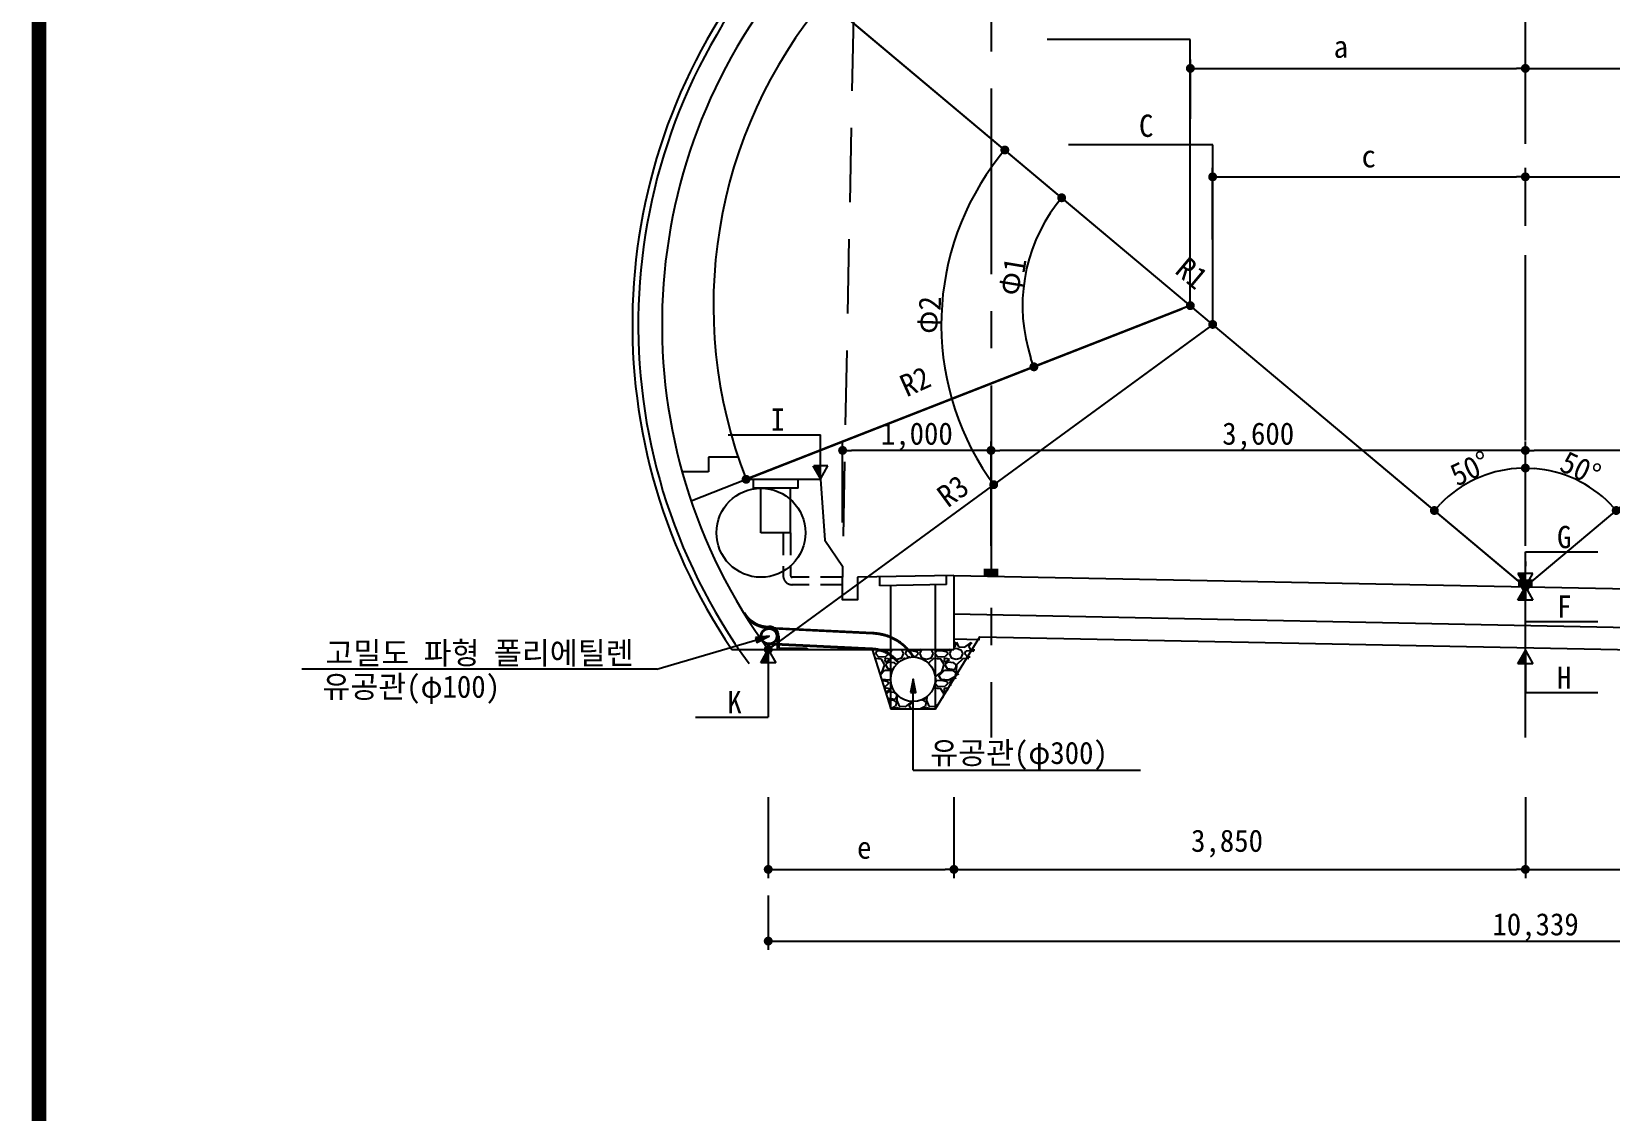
# Model space of a CAD drawing. Header units: millimetres. Extents: x -69382 to 174843, y -46375 to 101648.
# Drawn here: x 40593 to 51230, y -8681 to -1405 of the extents above; entities that cross this region are included whole.
import ezdxf
from ezdxf.enums import TextEntityAlignment as Align

# ---------------------------------------------------------------- set-up
doc = ezdxf.new("R2010")
doc.units = ezdxf.units.MM
doc.header["$LTSCALE"] = 1000
doc.linetypes.add('A-CENTR01', pattern=[2, 1.25, -0.25, 0.25, -0.25])
doc.linetypes.add('A-DASHD01', pattern=[0.75, 0.5, -0.25])
for name, color, linetype in [('-길작업', 255, 'Continuous'), ('CS-CNTL', 1, 'A-CENTR01'), ('CS-CONC-MAJR', 4, 'Continuous'), ('CS-DIML', 1, 'Continuous'), ('CS-EXCV', 3, 'A-DIGLN01'), ('CS-HIDL', 2, 'A-DASHD01'), ('CS-LEAL', 1, 'Continuous'), ('CS-LEAT', 3, 'Continuous'), ('CS-PATT', 1, 'Continuous'), ('CS-SYMB', 3, 'Continuous'), ('CST-01-02-02-G05-CS-CONC', 4, 'Continuous'), ('CX-BORD', 3, 'Continuous'), ('CX-BORD-LIN1', 4, 'Continuous'), ('CX-BORD-LIN2', 3, 'Continuous'), ('CX-BORD-TEX2', 7, 'Continuous'), ('CX-BORD-TEX3', 6, 'Continuous'), ('CZ-HIDL', 2, 'A-DASHD01'), ('DIM1', 1, 'Continuous')]:
    doc.layers.add(name, color=color, linetype=linetype)
doc.styles.get("Standard").update_dxf_attribs({"font": 'txt.shx', "bigfont": 'whgtxt.shx'})
doc.styles.add('TB_TEXT', font='Dotum.ttf')
doc.styles.add('TB_WBTXT', font='Dotum.ttf')
doc.styles.add('TB_WMTXT', font='Dotum.ttf')
doc.styles.add('WGTXT', font='DotumChe.ttf')
doc.linetypes.add('A-DIGLN01', pattern='A,0.9,-0.2,[19,kscals.shx,S=0.1,R=180,X=0,Y=0],0.9', length=2)
doc.dimstyles.new('DIM-01', dxfattribs={"dimscale": 100, "dimtxt": 3, "dimasz": 0.6, "dimexe": 0, "dimexo": 0, "dimgap": 1, "dimtad": 1, "dimdec": 0, "dimrnd": 0.001, "dimzin": 1, "dimdsep": 46, "dimlunit": 6, "dimtxsty": 'WGTXT', "dimblk": 'DOT', "dimcen": 0, "dimclrd": 1, "dimclre": 1, "dimclrt": 3, "dimadec": 4, "dimazin": 0, "dimtfac": 1, "dimtdec": 0, "dimtix": 1, "dimtmove": 2, "dimatfit": 3, "dimldrblk": 'DOT', "dimfxl": 1.5, "dimlwd": -1, "dimarcsym": 0})
doc.dimstyles.get("Standard").update_dxf_attribs({"dimtxt": 0.18, "dimasz": 0.18, "dimexe": 0.18, "dimexo": 0.0625, "dimgap": 0.09, "dimtad": 0, "dimtih": 1, "dimtoh": 1, "dimdec": 4, "dimzin": 0, "dimdsep": 46, "dimtxsty": 'Standard', "dimcen": 0.09, "dimadec": 0, "dimazin": 0, "dimtfac": 1, "dimtdec": 4, "dimtofl": 0, "dimtmove": 0, "dimatfit": 3, "dimfxl": 1, "dimtolj": 1, "dimtzin": 0, "dimarcsym": 0})

# ---------------------------------------------------------------- blocks, each defined once
blk = doc.blocks.new('CXBLKA1-KECH-한국도로공사')
at = {"layer": 'CX-BORD-LIN1', "const_width": 2}
blk.add_lwpolyline([(821, 20), (25, 20), (25, 574), (821, 574)], close=True, dxfattribs=at)
at = {"layer": 'CX-BORD-LIN1', "style": 'TB_TEXT'}
for tag, height, p in [('TR_RNUM5', 3, (310.11, 52.64)), ('TR_RDAT5', 3.5, (342.5, 53)), ('TR_DGN5', 3.5, (476.12, 53)), ('TR_CHK5', 3.5, (516.12, 53)), ('TR_APP5', 3.5, (556.12, 53)), ('TR_RNUM4', 3, (310.11, 46.64)), ('TR_RDAT4', 3.5, (342.5, 47)), ('TR_DGN4', 3.5, (476.12, 47)), ('TR_CHK4', 3.5, (516.12, 47)), ('TR_APP4', 3.5, (556.12, 47)), ('TR_RDAT3', 3.5, (342.5, 41)), ('TR_DGN3', 3.5, (476.12, 41)), ('TR_CHK3', 3.5, (516.12, 41)), ('TR_APP3', 3.5, (556.12, 41)), ('TR_RNUM3', 3, (310.11, 40.64)), ('TR_RNUM2', 3, (310.11, 34.64)), ('TR_RDAT2', 3.5, (342.5, 35)), ('TR_DGN2', 3.5, (476.12, 35)), ('TR_CHK2', 3.5, (516.12, 35)), ('TR_APP2', 3.5, (556.12, 35)), ('TR_RNUM1', 3, (310.11, 28.64)), ('TR_RDAT1', 3.5, (342.5, 29)), ('TR_DGN1', 3.5, (476.12, 29)), ('TR_CHK1', 3.5, (516.12, 29)), ('TR_APP1', 3.5, (556.12, 29))]:
    blk.add_attdef(tag, text='', height=height, dxfattribs=at).set_placement(p, align=Align.MIDDLE_CENTER)
for tag, p in [('TR_RCON5', (367.3, 53)), ('TR_RCON4', (367.3, 47)), ('TR_RCON3', (367.3, 41)), ('TR_RCON2', (367.3, 35)), ('TR_RCON1', (367.3, 29))]:
    blk.add_attdef(tag, text='', height=3.5, dxfattribs=at).set_placement(p, align=Align.MIDDLE_LEFT)
at = {"layer": 'CX-BORD-LIN2', "style": 'TB_TEXT'}
blk.add_attdef('TD_VERSION', text='', height=3, rotation=90, dxfattribs=at).set_placement((825.5, 68.01), align=Align.MIDDLE_CENTER)
at = {"layer": 'CX-BORD-TEX2', "style": 'TB_WMTXT'}
for tag, height, p in [('TB_CNAME', 5, (40.34, 551.83)), ('TB_CSCOP', 4, (41.63, 543.83))]:
    blk.add_attdef(tag, text='', height=height, dxfattribs=at).set_placement(p, align=Align.BOTTOM_LEFT)
at = {"layer": 'CX-BORD-TEX2', "style": 'TB_WBTXT'}
for tag, height, p in [('TB_MTITIL', 10, (423, 553.33)), ('TB_STITL', 7, (423, 538.33))]:
    blk.add_attdef(tag, text='', height=height, dxfattribs=at).set_placement(p, align=Align.MIDDLE_CENTER)
at = {"layer": 'CX-BORD-TEX3', "style": 'TB_TEXT'}
for tag, height, p in [('TD_LNDST', 4.5, (240, 51.5)), ('TD_DSECT', 4.5, (630.5, 51.5)), ('TD_DDIST', 4.5, (679.5, 51.5)), ('TD_DNAME_TOP', 4.5, (780, 47.96)), ('TD_DCOMP', 4.5, (240, 42.59)), ('TD_CSECT', 4.5, (630.5, 42.5)), ('TD_CDIST', 4.5, (679.5, 42.5)), ('TD_DNAME_MAIN', 4.5, (780, 41.47)), ('TD_CCOMP', 4.5, (240, 33.59)), ('TD_HSCAL', 4.5, (637.5, 33.5)), ('TD_VSCAL', 4.5, (686.5, 33.5)), ('TD_CNAME', 5, (90, 27.6)), ('TD_FIELD', 4.5, (205, 25.13)), ('TD_CSTEP', 4.5, (275.74, 25.13)), ('TD_DWGCODE', 4.5, (662, 24.79)), ('TD_DWGNO', 4.5, (780, 25))]:
    blk.add_attdef(tag, text='', height=height, dxfattribs=at).set_placement(p, align=Align.MIDDLE_CENTER)
at = {"layer": 'CX-BORD-TEX3', "style": 'TB_TEXT', "width": 0.9}
blk.add_attdef('TD_DNAME_BOT', text='', height=3, dxfattribs=at).set_placement((780, 35.25), align=Align.MIDDLE_CENTER)
blk = doc.blocks.new('_Dot')
at = {"layer": 'DIM1'}
blk.add_line((0, 0), (-1, 0), dxfattribs=at)
at = {"layer": 'DIM1', "const_width": 0.5}
blk.add_lwpolyline([(-0.25, 0, 1), (0.25, 0, 1)], format="xyb", close=True, dxfattribs=at)
blk = doc.blocks.new('*D8')
at = {"layer": 'CS-DIML', "color": 1, "transparency": 16777216}
for p, q in [((46057, -4713), (46057, -4167)), ((46997, -4227), (46117, -4227)), ((47057, -4713), (47057, -4167))]:
    blk.add_line(p, q, dxfattribs=at)
at = {"layer": 'Defpoints', "color": 0, "transparency": 16777216}
for p in [(46057, -4227), (46057, -4888), (47057, -4888)]:
    blk.add_point(p, dxfattribs=at)
at = {"layer": 'CS-DIML', "color": 1, "transparency": 16777216, "xscale": 60, "yscale": 60, "zscale": 60, "rotation": 180}
blk.add_blockref('_Dot', (46057, -4227), dxfattribs=at)
at = {"layer": 'CS-DIML', "color": 1, "transparency": 16777216, "xscale": 60, "yscale": 60, "zscale": 60}
blk.add_blockref('_Dot', (47057, -4227), dxfattribs=at)
at = {"layer": 'CS-DIML', "color": 3, "transparency": 16777216, "insert": (46557, -4133), "char_height": 150, "attachment_point": 5, "style": 'WGTXT'}
blk.add_mtext('\\A1;1,000', dxfattribs=at)
blk = doc.blocks.new('*D9')
at = {"layer": 'CS-DIML', "color": 1, "transparency": 16777216}
for p, q in [((50657, -4871), (50657, -4167)), ((54197, -4227), (50717, -4227)), ((54257, -4871), (54257, -4167))]:
    blk.add_line(p, q, dxfattribs=at)
at = {"layer": 'Defpoints', "color": 0, "transparency": 16777216}
for p in [(50657, -4227), (50657, -5046), (54257, -5046)]:
    blk.add_point(p, dxfattribs=at)
at = {"layer": 'CS-DIML', "color": 1, "transparency": 16777216, "xscale": 60, "yscale": 60, "zscale": 60, "rotation": 180}
blk.add_blockref('_Dot', (50657, -4227), dxfattribs=at)
at = {"layer": 'CS-DIML', "color": 1, "transparency": 16777216, "xscale": 60, "yscale": 60, "zscale": 60}
blk.add_blockref('_Dot', (54257, -4227), dxfattribs=at)
at = {"layer": 'CS-DIML', "color": 3, "transparency": 16777216, "insert": (52457, -4133), "char_height": 150, "attachment_point": 5, "style": 'WGTXT'}
blk.add_mtext('\\A1;3,600', dxfattribs=at)
blk = doc.blocks.new('*D10')
at = {"layer": 'CS-DIML', "color": 1, "transparency": 16777216}
for p, q in [((47057, -4871), (47057, -4167)), ((50597, -4227), (47117, -4227)), ((50657, -4713), (50657, -4167))]:
    blk.add_line(p, q, dxfattribs=at)
at = {"layer": 'Defpoints', "color": 0, "transparency": 16777216}
for p in [(47057, -4227), (50657, -4888), (47057, -5046)]:
    blk.add_point(p, dxfattribs=at)
at = {"layer": 'CS-DIML', "color": 1, "transparency": 16777216, "xscale": 60, "yscale": 60, "zscale": 60, "rotation": 180}
blk.add_blockref('_Dot', (47057, -4227), dxfattribs=at)
at = {"layer": 'CS-DIML', "color": 1, "transparency": 16777216, "xscale": 60, "yscale": 60, "zscale": 60}
blk.add_blockref('_Dot', (50657, -4227), dxfattribs=at)
at = {"layer": 'CS-DIML', "color": 3, "transparency": 16777216, "insert": (48857, -4133), "char_height": 150, "attachment_point": 5, "style": 'WGTXT'}
blk.add_mtext('\\A1;3,600', dxfattribs=at)
blk = doc.blocks.new('*D31')
at = {"layer": 'CS-DIML', "color": 1, "transparency": 16777216}
blk.add_line((50611, -5107), (45984, -1225), dxfattribs=at)
at = {"layer": 'Defpoints', "color": 0, "linetype": 'ByBlock', "transparency": 16777216}
for p in [(45938, -1186), (45938, -1186), (50657, -5146)]:
    blk.add_point(p, dxfattribs=at)
at = {"layer": 'CS-DIML', "color": 1, "linetype": 'ByBlock', "transparency": 16777216, "xscale": 60, "yscale": 60, "zscale": 60}
for p, rotation in [((45938, -1186), 140.0000000000001), ((50657, -5146), 320.0000000000002)]:
    blk.add_blockref('_Dot', p, dxfattribs=dict(at, rotation=rotation))
at = {"layer": 'CS-DIML', "color": 3, "linetype": 'ByBlock', "transparency": 16777216, "insert": (48410, -3032), "char_height": 150, "attachment_point": 5, "rotation": 320, "style": 'WGTXT'}
blk.add_mtext('R1', dxfattribs=at)
blk = doc.blocks.new('*D32')
at = {"layer": 'CS-DIML', "color": 1, "transparency": 16777216}
blk.add_line((50703, -5107), (55330, -1225), dxfattribs=at)
at = {"layer": 'Defpoints', "color": 0, "linetype": 'ByBlock', "transparency": 16777216}
for p in [(55376, -1186), (55376, -1186), (50657, -5146)]:
    blk.add_point(p, dxfattribs=at)
at = {"layer": 'CS-DIML', "color": 1, "linetype": 'ByBlock', "transparency": 16777216, "xscale": 60, "yscale": 60, "zscale": 60}
for p, rotation in [((55376, -1186), 39.99999999999989), ((50657, -5146), 219.9999999999999)]:
    blk.add_blockref('_Dot', p, dxfattribs=dict(at, rotation=rotation))
at = {"layer": 'CS-DIML', "color": 3, "linetype": 'ByBlock', "transparency": 16777216, "insert": (52904, -3032), "char_height": 150, "attachment_point": 5, "rotation": 40, "style": 'WGTXT'}
blk.add_mtext('R1', dxfattribs=at)
blk = doc.blocks.new('*D12')
at = {"layer": 'CS-DIML', "color": 1, "transparency": 16777216}
blk.add_arc((52690, -3440), 934, 344.7781, 36.3182, dxfattribs=at)
at = {"layer": 'Defpoints', "color": 0, "transparency": 16777216}
for p in [(55376, -1186), (52690, -3440), (53624, -3428), (56007, -4576), (50657, -5146)]:
    blk.add_point(p, dxfattribs=at)
at = {"layer": 'CS-DIML', "color": 1, "transparency": 16777216, "xscale": 60, "yscale": 60, "zscale": 60}
for p, rotation in [((53405, -2840), 128.1591069550164), ((53574, -3742), 252.9371744443188)]:
    blk.add_blockref('_Dot', p, dxfattribs=dict(at, rotation=rotation))
at = {"layer": 'CS-DIML', "color": 3, "transparency": 16777216, "insert": (53686, -3254), "char_height": 150, "attachment_point": 5, "rotation": 280.5481, "style": 'WGTXT'}
blk.add_mtext("\\A1;Φ1'", dxfattribs=at)
blk = doc.blocks.new('*D13')
at = {"layer": 'CS-DIML', "color": 1, "transparency": 16777216}
blk.add_arc((50657, -5146), 799, 44.2989, 85.702, dxfattribs=at)
at = {"layer": 'Defpoints', "color": 0, "transparency": 16777216}
for p in [(50657, 1013), (55376, -1187), (51096, -4478), (50657, -5146), (50657, -5146)]:
    blk.add_point(p, dxfattribs=at)
at = {"layer": 'CS-DIML', "color": 1, "transparency": 16777216, "xscale": 60, "yscale": 60, "zscale": 60}
for p, rotation in [((50657, -4346), 177.8525574063545), ((51269, -4632), 312.1483400015067)]:
    blk.add_blockref('_Dot', p, dxfattribs=dict(at, rotation=rotation))
at = {"layer": 'CS-DIML', "color": 3, "transparency": 16777216, "insert": (51029, -4349), "char_height": 150, "attachment_point": 5, "rotation": 335.0004, "style": 'WGTXT'}
blk.add_mtext('\\A1;50°', dxfattribs=at)
blk = doc.blocks.new('*D14')
at = {"layer": 'CS-DIML', "color": 1, "transparency": 16777216}
blk.add_arc((52554, -3554), 1634, 329.1147, 37.8958, dxfattribs=at)
at = {"layer": 'Defpoints', "color": 0, "transparency": 16777216}
for p in [(55376, -1186), (52554, -3554), (54169, -3800), (50657, -5146), (55895, -5723)]:
    blk.add_point(p, dxfattribs=at)
at = {"layer": 'CS-DIML', "color": 1, "transparency": 16777216, "xscale": 60, "yscale": 60, "zscale": 60}
for p, rotation in [((53806, -2504), 128.9478923407501), ((53925, -4443), 238.0626354276151)]:
    blk.add_blockref('_Dot', p, dxfattribs=dict(at, rotation=rotation))
at = {"layer": 'CS-DIML', "color": 3, "transparency": 16777216, "insert": (54264, -3449), "char_height": 150, "attachment_point": 5, "rotation": 273.5053, "style": 'WGTXT'}
blk.add_mtext("\\A1;Φ2'", dxfattribs=at)
blk = doc.blocks.new('*D15')
at = {"layer": 'CS-DIML', "color": 1, "transparency": 16777216}
blk.add_arc((48400, -3252), 1131, 143.0396, 198.3149, dxfattribs=at)
at = {"layer": 'Defpoints', "color": 0, "transparency": 16777216}
for p in [(45555, -865), (47334, -2873), (48400, -3252), (45407, -4422), (50657, -5146)]:
    blk.add_point(p, dxfattribs=at)
at = {"layer": 'CS-DIML', "color": 1, "transparency": 16777216, "xscale": 60, "yscale": 60, "zscale": 60}
for p, rotation in [((47533, -2525), 51.51978226620335), ((47346, -3664), 289.8346560793074)]:
    blk.add_blockref('_Dot', p, dxfattribs=dict(at, rotation=rotation))
at = {"layer": 'CS-DIML', "color": 3, "transparency": 16777216, "insert": (47205, -3056), "char_height": 150, "attachment_point": 5, "rotation": 80.6772, "style": 'WGTXT'}
blk.add_mtext('\\A1;Φ1', dxfattribs=at)
blk = doc.blocks.new('*D16')
at = {"layer": 'CS-DIML', "color": 1, "transparency": 16777216}
blk.add_arc((48550, -3378), 1828, 141.8803, 214.3072, dxfattribs=at)
at = {"layer": 'Defpoints', "color": 0, "transparency": 16777216}
for p in [(45938, -1186), (46781, -2917), (48550, -3378), (50657, -5146), (45556, -5569)]:
    blk.add_point(p, dxfattribs=at)
at = {"layer": 'CS-DIML', "color": 1, "transparency": 16777216, "xscale": 60, "yscale": 60, "zscale": 60}
for p, rotation in [((47150, -2203), 50.94013956014758), ((47075, -4458), 305.2473103896639)]:
    blk.add_blockref('_Dot', p, dxfattribs=dict(at, rotation=rotation))
at = {"layer": 'CS-DIML', "color": 3, "transparency": 16777216, "insert": (46644, -3315), "char_height": 150, "attachment_point": 5, "rotation": 88.0937, "style": 'WGTXT'}
blk.add_mtext('\\A1;Φ2', dxfattribs=at)
blk = doc.blocks.new('*D17')
at = {"layer": 'CS-DIML', "color": 1, "transparency": 16777216}
blk.add_arc((50657, -5146), 800, 94.2969, 135.7062, dxfattribs=at)
at = {"layer": 'Defpoints', "color": 0, "transparency": 16777216}
for p in [(50657, 1014), (45938, -1187), (50428, -4380), (50657, -5146), (50657, -5146)]:
    blk.add_point(p, dxfattribs=at)
at = {"layer": 'CS-DIML', "color": 1, "transparency": 16777216, "xscale": 60, "yscale": 60, "zscale": 60}
for p, rotation in [((50657, -4346), 2.14688467275066), ((50044, -4632), 227.8562161900439)]:
    blk.add_blockref('_Dot', p, dxfattribs=dict(at, rotation=rotation))
at = {"layer": 'CS-DIML', "color": 3, "transparency": 16777216, "insert": (50285, -4349), "char_height": 150, "attachment_point": 5, "rotation": 25.0016, "style": 'WGTXT'}
blk.add_mtext('\\A1;50°', dxfattribs=at)
blk = doc.blocks.new('*D18')
at = {"layer": 'CS-DIML', "color": 1, "transparency": 16777216}
for p, q in [((50657, -2713), (50657, -2324)), ((52554, -2806), (52554, -2324)), ((50717, -2384), (52494, -2384))]:
    blk.add_line(p, q, dxfattribs=at)
at = {"layer": 'Defpoints', "color": 0, "transparency": 16777216}
for p in [(52554, -2384), (50657, -2888), (52554, -2981)]:
    blk.add_point(p, dxfattribs=at)
at = {"layer": 'CS-DIML', "color": 1, "transparency": 16777216, "xscale": 60, "yscale": 60, "zscale": 60, "rotation": 180}
blk.add_blockref('_Dot', (50657, -2384), dxfattribs=at)
at = {"layer": 'CS-DIML', "color": 1, "transparency": 16777216, "xscale": 60, "yscale": 60, "zscale": 60}
blk.add_blockref('_Dot', (52554, -2384), dxfattribs=at)
at = {"layer": 'CS-DIML', "color": 3, "transparency": 16777216, "insert": (51646, -2246), "char_height": 150, "attachment_point": 5, "style": 'WGTXT'}
blk.add_mtext('\\A1;d', dxfattribs=at)
blk = doc.blocks.new('*D19')
at = {"layer": 'CS-DIML', "color": 1, "transparency": 16777216}
for p, q in [((50657, -1982), (50657, -1593)), ((52690, -1993), (52690, -1593)), ((50717, -1653), (52630, -1653))]:
    blk.add_line(p, q, dxfattribs=at)
at = {"layer": 'Defpoints', "color": 0, "transparency": 16777216}
for p in [(52690, -1653), (50657, -2157), (52690, -2168)]:
    blk.add_point(p, dxfattribs=at)
at = {"layer": 'CS-DIML', "color": 1, "transparency": 16777216, "xscale": 60, "yscale": 60, "zscale": 60, "rotation": 180}
blk.add_blockref('_Dot', (50657, -1653), dxfattribs=at)
at = {"layer": 'CS-DIML', "color": 1, "transparency": 16777216, "xscale": 60, "yscale": 60, "zscale": 60}
blk.add_blockref('_Dot', (52690, -1653), dxfattribs=at)
at = {"layer": 'CS-DIML', "color": 3, "transparency": 16777216, "insert": (51741, -1519), "char_height": 150, "attachment_point": 5, "style": 'WGTXT'}
blk.add_mtext('\\A1;b', dxfattribs=at)
blk = doc.blocks.new('*D20')
at = {"layer": 'CS-LEAL', "color": 1, "transparency": 16777216}
for p, q in [((48550, -2806), (48550, -2324)), ((50657, -2713), (50657, -2324)), ((48610, -2384), (50597, -2384))]:
    blk.add_line(p, q, dxfattribs=at)
at = {"layer": 'Defpoints', "color": 0, "transparency": 16777216}
for p in [(50657, -2384), (50657, -2888), (48550, -2981)]:
    blk.add_point(p, dxfattribs=at)
at = {"layer": 'CS-LEAL', "color": 1, "transparency": 16777216, "xscale": 60, "yscale": 60, "zscale": 60, "rotation": 180}
blk.add_blockref('_Dot', (48550, -2384), dxfattribs=at)
at = {"layer": 'CS-LEAL', "color": 1, "transparency": 16777216, "xscale": 60, "yscale": 60, "zscale": 60}
blk.add_blockref('_Dot', (50657, -2384), dxfattribs=at)
at = {"layer": 'CS-LEAL', "color": 3, "transparency": 16777216, "insert": (49602, -2246), "char_height": 150, "attachment_point": 5, "style": 'WGTXT'}
blk.add_mtext('\\A1;c', dxfattribs=at)
blk = doc.blocks.new('*D21')
at = {"layer": 'CS-DIML', "color": 1, "transparency": 16777216}
for p, q in [((48400, -1993), (48400, -1593)), ((50657, -1982), (50657, -1593)), ((48460, -1653), (50597, -1653))]:
    blk.add_line(p, q, dxfattribs=at)
at = {"layer": 'Defpoints', "color": 0, "transparency": 16777216}
for p in [(50657, -1653), (48400, -2168), (50657, -2157)]:
    blk.add_point(p, dxfattribs=at)
at = {"layer": 'CS-DIML', "color": 1, "transparency": 16777216, "xscale": 60, "yscale": 60, "zscale": 60, "rotation": 180}
blk.add_blockref('_Dot', (48400, -1653), dxfattribs=at)
at = {"layer": 'CS-DIML', "color": 1, "transparency": 16777216, "xscale": 60, "yscale": 60, "zscale": 60}
blk.add_blockref('_Dot', (50657, -1653), dxfattribs=at)
at = {"layer": 'CS-DIML', "color": 3, "transparency": 16777216, "insert": (49414, -1508), "char_height": 150, "attachment_point": 5, "style": 'WGTXT'}
blk.add_mtext('\\A1;a', dxfattribs=at)
blk = doc.blocks.new('*D22')
at = {"layer": 'CS-DIML', "color": 1, "transparency": 16777216}
for p, q in [((46807, -6564), (46807, -7110)), ((50657, -6564), (50657, -7110)), ((46867, -7050), (50597, -7050))]:
    blk.add_line(p, q, dxfattribs=at)
at = {"layer": 'Defpoints', "color": 0, "transparency": 16777216}
for p in [(46807, -6389), (50657, -6389), (50657, -7050)]:
    blk.add_point(p, dxfattribs=at)
at = {"layer": 'CS-DIML', "color": 1, "transparency": 16777216, "xscale": 60, "yscale": 60, "zscale": 60, "rotation": 180}
blk.add_blockref('_Dot', (46807, -7050), dxfattribs=at)
at = {"layer": 'CS-DIML', "color": 1, "transparency": 16777216, "xscale": 60, "yscale": 60, "zscale": 60}
blk.add_blockref('_Dot', (50657, -7050), dxfattribs=at)
at = {"layer": 'CS-DIML', "color": 3, "transparency": 16777216, "insert": (48647, -6876), "char_height": 150, "attachment_point": 5, "style": 'WGTXT'}
blk.add_mtext('\\A1;3,850', dxfattribs=at)
blk = doc.blocks.new('*D23')
at = {"layer": 'CS-DIML', "color": 1, "transparency": 16777216}
for p, q in [((45556, -6564), (45556, -7110)), ((46807, -6564), (46807, -7110)), ((45616, -7050), (46747, -7050))]:
    blk.add_line(p, q, dxfattribs=at)
at = {"layer": 'Defpoints', "color": 0, "transparency": 16777216}
for p in [(45556, -6389), (46807, -6389), (46807, -7050)]:
    blk.add_point(p, dxfattribs=at)
at = {"layer": 'CS-DIML', "color": 1, "transparency": 16777216, "xscale": 60, "yscale": 60, "zscale": 60, "rotation": 180}
blk.add_blockref('_Dot', (45556, -7050), dxfattribs=at)
at = {"layer": 'CS-DIML', "color": 1, "transparency": 16777216, "xscale": 60, "yscale": 60, "zscale": 60}
blk.add_blockref('_Dot', (46807, -7050), dxfattribs=at)
at = {"layer": 'CS-DIML', "color": 3, "transparency": 16777216, "insert": (46203, -6904), "char_height": 150, "attachment_point": 5, "style": 'WGTXT'}
blk.add_mtext('\\A1;e', dxfattribs=at)
blk = doc.blocks.new('*D24')
at = {"layer": 'CS-DIML', "color": 1, "transparency": 16777216}
for p, q in [((50657, -6564), (50657, -7110)), ((54507, -6572), (54507, -7110)), ((50717, -7050), (54447, -7050))]:
    blk.add_line(p, q, dxfattribs=at)
at = {"layer": 'Defpoints', "color": 0, "transparency": 16777216}
for p in [(50657, -6389), (54507, -6397), (54507, -7050)]:
    blk.add_point(p, dxfattribs=at)
at = {"layer": 'CS-DIML', "color": 1, "transparency": 16777216, "xscale": 60, "yscale": 60, "zscale": 60, "rotation": 180}
blk.add_blockref('_Dot', (50657, -7050), dxfattribs=at)
at = {"layer": 'CS-DIML', "color": 1, "transparency": 16777216, "xscale": 60, "yscale": 60, "zscale": 60}
blk.add_blockref('_Dot', (54507, -7050), dxfattribs=at)
at = {"layer": 'CS-DIML', "color": 3, "transparency": 16777216, "insert": (52700, -6876), "char_height": 150, "attachment_point": 5, "style": 'WGTXT'}
blk.add_mtext('\\A1;3,850', dxfattribs=at)
blk = doc.blocks.new('*D26')
at = {"layer": 'CS-DIML', "color": 1, "transparency": 16777216}
for p, q in [((45556, -7225), (45556, -7593)), ((55895, -7225), (55895, -7593)), ((45616, -7533), (55835, -7533))]:
    blk.add_line(p, q, dxfattribs=at)
at = {"layer": 'Defpoints', "color": 0, "transparency": 16777216}
for p in [(45556, -7050), (55895, -7050), (55895, -7533)]:
    blk.add_point(p, dxfattribs=at)
at = {"layer": 'CS-DIML', "color": 1, "transparency": 16777216, "xscale": 60, "yscale": 60, "zscale": 60, "rotation": 180}
blk.add_blockref('_Dot', (45556, -7533), dxfattribs=at)
at = {"layer": 'CS-DIML', "color": 1, "transparency": 16777216, "xscale": 60, "yscale": 60, "zscale": 60}
blk.add_blockref('_Dot', (55895, -7533), dxfattribs=at)
at = {"layer": 'CS-DIML', "color": 3, "transparency": 16777216, "insert": (50726, -7439), "char_height": 150, "attachment_point": 5, "style": 'WGTXT'}
blk.add_mtext('\\A1;10,339', dxfattribs=at)

msp = doc.modelspace()

# ---------------------------------------------------------------- hatches: boundary and pattern name
at = {"layer": 'CS-LEAL'}
for points in [[(45469.8216, -5487.1546), (45479.9357, -5521.7046), (45561.2538, -5479.1445)], [(46514.0067, -5858.7866), (46550.0067, -5858.7866), (46532.0067, -5768.7866)]]:
    msp.add_hatch(color=256, dxfattribs=at).paths.add_polyline_path(points)
at = {"layer": 'CS-PATT'}
h = msp.add_hatch(dxfattribs=at)
h.set_pattern_fill('GRAVEL', color=256, scale=200, style=0)
h.set_pattern_definition([(228.0128, (33765.262, 51601.868), (-1599.9996464, -1800.0002683), [26.9072, -2663.8176]), (184.9697, (33747.262, 51581.868), (2400.0002103, 199.9982614), [46.1736, -4571.185]), (132.5104, (33701.262, 51577.868), (1999.9981437, -2200.0017348), [32.5576, -3223.2064]), (267.2737, (33623.262, 51527.868), (199.9992035, 4000.000059), [42.0476, -4162.7116]), (292.8337, (33621.262, 51485.868), (-1000.0019811, 2399.9992824), [41.231, -4081.8746]), (357.2737, (33637.262, 51447.868), (-4000.000059, 199.9992035), [42.0476, -4162.7116]), (37.6942, (33679.262, 51445.868), (-2600.0014691, -1999.998081), [55.6058, -5504.9698]), (72.2553, (33723.262, 51479.868), (1400.0021525, 4399.9992462), [52.4976, -5197.2642]), (121.4296, (33739.262, 51529.868), (-1600.0016468, 2599.9990073), [42.19, -4176.8146]), (175.2364, (33717.262, 51565.868), (2200.0001893, -199.9983065), [48.1664, -2360.1526]), (222.3974, (33669.262, 51569.868), (-2400.0014702, -2199.9984164), [62.2896, -6166.675]), (138.8141, (33821.262, 51525.868), (-1400.0005894, 1199.9994627), [21.2602, -2104.7688]), (171.4692, (33805.262, 51539.868), (2599.999657, -400.001582), [40.4474, -4004.3022]), (225, (33765.26, 51545.87), (-2e-14, -200.00006), [28.2842, -254.5584]), (203.1986, (33751.262, 51569.868), (999.999946, 400.000265), [15.2316, -1507.923]), (291.8014, (33737.262, 51563.868), (-199.999982, 600.000055), [21.5406, -1055.4924]), (30.9638, (33745.262, 51543.868), (599.999604, 400.000497), [34.9858, -1131.2046]), (161.5651, (33775.26, 51561.87), (400.00009, -199.99968), [25.2982, -607.1574]), (16.3895, (33621.262, 51563.868), (2000.0004397, 599.998542), [35.44, -3508.569]), (70.3462, (33655.262, 51573.868), (-799.9990495, -2200.000427), [29.7322, -2943.4816]), (293.1986, (33775.262, 51601.868), (-400.000265, 999.999946), [30.463, -1492.6916]), (343.6105, (33787.262, 51573.868), (-2000.0004397, 599.998542), [35.44, -3508.569]), (339.444, (33621.262, 51439.868), (-1000.000369, 399.999199), [34.176, -1674.6248]), (294.7751, (33653.262, 51427.868), (-999.998438, 2200.0006844), [28.6356, -2834.9286]), (66.8014, (33777.262, 51401.868), (400.000265, 999.999946), [30.463, -1492.6916]), (17.354, (33789.262, 51429.868), (-2600.0004038, -799.9989005), [33.5262, -3319.0848]), (69.444, (33679.262, 51401.868), (-399.999199, -1000.000369), [17.088, -1691.7128]), (101.3099, (33765.262, 51401.87), (-199.999526, 800.00015), [10.198, -1009.6058]), (165.9638, (33763.26, 51411.87), (600.00011, -199.99961), [41.231, -783.39]), (186.009, (33723.262, 51421.868), (1999.9999502, 199.9998635), [38.21, -3782.7846]), (303.6901, (33745.26, 51525.87), (-200.000267, 399.99991), [28.8444, -692.2658]), (353.1572, (33761.262, 51501.868), (3399.9998731, -400.0015996), [50.3588, -4985.5126]), (60.9454, (33811.262, 51495.868), (-800.0000054, -1400.000077), [20.5912, -2038.5348]), (90, (33821.26, 51513.87), (-200, 200), [12, -188]), (120.2564, (33719.262, 51427.868), (799.9989774, -1400.000491), [27.7848, -2750.704]), (48.0128, (33705.262, 51451.868), (1599.9996464, 1800.0002683), [53.8144, -2636.9104]), (0, (33741.26, 51491.87), (200, 200), [52, -148]), (325.3048, (33793.262, 51491.868), (-1999.9988518, 1400.001722), [31.6228, -3130.6548]), (254.0546, (33819.262, 51473.868), (-199.999978, -800.000025), [29.1204, -1426.9016]), (207.646, (33811.262, 51445.868), (-3799.9991614, -2000.0015426), [47.413, -4693.8948]), (175.4261, (33769.262, 51423.868), (-2600.0001117, 199.9989602), [50.1598, -4965.8148])])
h.paths.add_polyline_path([(46982.0067, -5522.2866), (46807.0067, -5518.7866), (46807.0067, -5568.7866), (46257.0073, -5568.7884), (46382.0067, -5968.7866), (46682.0067, -5968.7866)])
h.paths.add_polyline_path([(46682.0067, -5768.7866, -1), (46382.0067, -5768.7866, -1)], flags=16)

# ---------------------------------------------------------------- linework, layer by layer
at = {"layer": '-길작업', "color": 3}
msp.add_line((45035.9187, -4566.8741), (45407.0067, -4421.7866), dxfattribs=at)
msp.add_circle((45507.0067, -4781.7866), 300, dxfattribs=at)
at = {"layer": 'CS-CNTL'}
for p, q in [((47057.0067, 2211.3207), (47057.0067, -6161.3712)), ((50657.0067, -6161.3712), (50657.0067, 2211.3207))]:
    msp.add_line(p, q, dxfattribs=at)
at = {"layer": 'CS-CONC-MAJR'}
for p, q in [((45457.0067, -4481.7866), (45457.0067, -4421.7866)), ((45757.0067, -4481.7866), (45757.0067, -4421.7866)), ((45757.0067, -4481.7866), (45457.0067, -4481.7866)), ((45507.0067, -4781.7866), (45507.0067, -4481.7866)), ((45707.0067, -4781.7866), (45707.0067, -4481.7866)), ((45707.0067, -4781.7866), (45507.0067, -4781.7866)), ((46807.0067, -5068.7866), (46157.0067, -5081.7866)), ((46307.0067, -5138.7866), (46307.0067, -5078.7866)), ((46757.0067, -5129.7866), (46757.0067, -5069.7866)), ((46807.0067, -5068.7866), (46807.0067, -5568.7866)), ((46807.0067, -5068.7866), (54507.0067, -5222.7866)), ((46757.0067, -5129.7866), (46307.0067, -5138.7866)), ((46382.0067, -5968.7866), (46382.0067, -5137.2866)), ((46682.0067, -5968.7866), (46682.0067, -5131.2866)), ((46807.0067, -5328.7866), (54507.0067, -5482.7866)), ((45627.2538, -5558.7866), (45817.2538, -5558.7866)), ((45817.2538, -5558.7866), (45817.2538, -5568.7866)), ((46257.0067, -5568.7866), (46807.0067, -5568.7866))]:
    msp.add_line(p, q, dxfattribs=at)
for points in [[(45407.0067, -4421.7866), (45457.0067, -4421.7866), (45757.0067, -4421.7866), (45907.0067, -4421.7866), (45937.0067, -4831.7866), (46057.0067, -5006.7866), (46057.0067, -5081.7866)], [(46157.0067, -5081.7866), (46157.0067, -5233.7866), (46057.0067, -5233.7866), (46057.0067, -5081.7866)], [(45617.2538, -5479.1445), (45617.2538, -5568.7866)], [(45627.2538, -5479.1445), (45627.2538, -5558.7866)]]:
    msp.add_lwpolyline(points, dxfattribs=at)
msp.add_circle((46532.0067, -5768.7866), 150, dxfattribs=at)
for centre, radius, start, end in [((48550.493, -3378.2117), 3870.1417, 140, 216.18744995), ((48550.493, -3378.2117), 3710.1417, 140, 216.18744995), ((48399.7211, -3251.6991), 3213.3229, 140, 201.35443834), ((45559.5609, -5223.1501), 190, 210.16647897, 270.37889396), ((45559.5609, -5223.1501), 200, 223.52550501, 270.37889396), ((45561.2538, -5479.1445), 66, 0, 90.37889396), ((45561.2538, -5479.1445), 56, 0, 90.37889396)]:
    msp.add_arc(centre, radius, start, end, dxfattribs=at)
at = {"layer": 'CS-DIML'}
for p, q in [((50657.0067, -5145.7866), (45555.1507, -864.8211)), ((50657.0067, -5145.7866), (55758.8627, -864.8211)), ((45907.0067, -4421.7866), (45907.0067, -4121.8759))]:
    msp.add_line(p, q, dxfattribs=at)
at = {"layer": 'CS-DIML', "linetype": 'ByBlock'}
for p, q in [((48399.7211, -3251.6991), (45407.0067, -4421.7866)), ((48550.493, -3378.2117), (45556.0761, -5568.7866))]:
    msp.add_line(p, q, dxfattribs=at)
at = {"layer": 'CS-DIML', "color": 1}
for p, q in [((45462.8875, -4399.9384), (48343.8404, -3273.5473)), ((48502.0677, -3413.6375), (45604.5014, -5533.3608))]:
    msp.add_line(p, q, dxfattribs=at)
at = {"layer": 'CS-DIML'}
msp.add_lwpolyline([(50657.0067, -4974.6217), (50657.0067, -5007.6852)], dxfattribs=at)
at = {"layer": 'CS-EXCV', "ltscale": 50}
msp.add_line((46982.0067, -5502.2866), (46807.0067, -5498.7866), dxfattribs=at)
at = {"layer": 'CS-EXCV'}
msp.add_lwpolyline([(45311.5751, -5568.7866), (46257.0067, -5568.7866), (46382.0067, -5968.7866), (46682.0067, -5968.7866), (46982.4066, -5482.2946), (54332.4066, -5629.2946), (54632.0067, -6122.7866), (54932.0067, -6122.7866), (55057.0067, -5722.7866), (56131.442, -5722.7866)], dxfattribs=at)
msp.add_arc((48550.493, -3378.2117), 3910.1417, 140, 214.07163781, dxfattribs=at)
at = {"layer": 'CS-HIDL'}
msp.add_lwpolyline([(46062.2057, -4803.8406), (46137.1907, -1054.5903), (47152.9875, -274.7463), (54351.548, -418.7175), (55335.3512, -1238.5535), (55260.3662, -4987.8038)], dxfattribs=at)
at = {"layer": 'CS-LEAL'}
for p, q in [((48399.7211, -1458.0084), (47435.9553, -1458.0084)), ((48399.7211, -3251.6991), (48399.7211, -1458.0084)), ((48550.493, -2167.6844), (47578.8665, -2167.6844)), ((48550.493, -3378.2117), (48550.493, -2167.6844)), ((45286.2882, -4121.8759), (45907.0067, -4121.8759)), ((45856.1001, -4331.7866), (45907.0067, -4421.7866)), ((45957.9134, -4331.7866), (45862.1001, -4331.7866)), ((45907.0067, -4421.7866), (45907.0067, -4331.7866)), ((45907.0067, -4421.7866), (45957.9134, -4331.7866)), ((50657.0067, -4911.3596), (51146.3505, -4911.3596)), ((50657.0067, -5145.7866), (50657.0067, -4911.3596)), ((50657.0067, -5145.7866), (50657.0067, -4974.6217)), ((50707.9134, -5055.7866), (50606.1001, -5055.7866)), ((50606.1001, -5055.7866), (50657.0067, -5145.7866)), ((50657.0067, -5145.7866), (50657.0067, -5019.7866)), ((50657.0067, -5145.7866), (50707.9134, -5055.7866)), ((50657.0067, -5145.7866), (50657.0067, -5055.7866)), ((50606.1001, -5235.7866), (50657.0067, -5145.7866)), ((50657.0067, -5145.7866), (50657.0067, -5235.7866)), ((50657.0067, -5145.7866), (50707.9134, -5235.7866)), ((50657.0067, -5380.2135), (50657.0067, -5145.7866)), ((50707.9134, -5235.7866), (50606.1001, -5235.7866)), ((50657.0067, -5380.2135), (51146.3505, -5380.2135)), ((44805.0239, -5700.5204), (45561.2538, -5479.1445)), ((45505.1694, -5658.7866), (45556.0761, -5568.7866)), ((45556.0761, -5568.7866), (45556.0761, -6023.3117)), ((45556.0761, -5568.7866), (45556.0761, -5658.7866)), ((45556.0761, -5568.7866), (45606.9827, -5658.7866)), ((50606.1001, -5665.7866), (50657.0067, -5575.7866)), ((50657.0067, -5575.7866), (50707.9134, -5665.7866)), ((50657.0067, -5575.7866), (50657.0067, -5665.7866)), ((50657.0067, -5575.7866), (50657.0067, -5858.8033)), ((44805.0239, -5700.5204), (42412.7871, -5700.5204)), ((44805.0239, -5700.5204), (42416.3283, -5700.5204)), ((45606.9827, -5658.7866), (45505.1694, -5658.7866)), ((50707.9134, -5665.7866), (50606.1001, -5665.7866)), ((46532.0067, -6380.7896), (46532.0067, -5768.7866)), ((50657.0067, -5858.8033), (51146.3505, -5858.8033)), ((45066.7323, -6023.3117), (45556.0761, -6023.3117)), ((46532.0067, -6380.7896), (47946.7161, -6380.7896)), ((46649.903, -6380.8815), (48064.6123, -6380.8815))]:
    msp.add_line(p, q, dxfattribs=at)
for points in [[(45469.8216, -5487.1546), (45479.9357, -5521.7046), (45561.2538, -5479.1445)], [(46514.0067, -5858.7866), (46550.0067, -5858.7866), (46532.0067, -5768.7866)]]:
    msp.add_lwpolyline(points, close=True, dxfattribs=at)
for points in [[(45907.0067, -4421.7866), (45907.0067, -4421.7866), (45907.0067, -4331.7866), (45856.1001, -4331.7866)], [(50657.0067, -5145.7866), (50657.0067, -5145.7866), (50657.0067, -5055.7866), (50606.1001, -5055.7866)], [(50657.0067, -5145.7866), (50657.0067, -5145.7866), (50657.0067, -5235.7866), (50606.1001, -5235.7866)], [(45556.0761, -5568.7866), (45556.0761, -5568.7866), (45556.0761, -5658.7866), (45505.1694, -5658.7866)], [(50657.0067, -5575.7866), (50657.0067, -5575.7866), (50657.0067, -5665.7866), (50606.1001, -5665.7866)]]:
    msp.add_solid(points, dxfattribs=at)
at = {"layer": 'CS-SYMB'}
for points in [[(47007.0067, -5022.7766), (47107.0067, -5024.7766), (47007.0067, -5072.7866), (47107.0067, -5074.7866)], [(50607.0067, -5094.7766), (50707.0067, -5096.7766), (50607.0067, -5144.7866), (50707.0067, -5146.7866)]]:
    msp.add_solid(points, dxfattribs=at)
at = {"layer": 'CST-01-02-02-G05-CS-CONC'}
for p, q in [((45352.6134, -4271.7866), (45152.6134, -4271.7866)), ((45152.6134, -4271.7866), (45152.6134, -4371.7866)), ((45152.6134, -4371.7866), (44975.8658, -4371.7866))]:
    msp.add_line(p, q, dxfattribs=at)
at = {"layer": 'CZ-HIDL', "ltscale": 0.3}
for p, q in [((45657.0067, -4781.7866), (45657.0067, -5071.7866)), ((45707.0067, -4781.7866), (45707.0067, -5071.7866)), ((46057.0067, -5081.7866), (45717.0067, -5081.7866)), ((46057.0067, -5131.7866), (45717.0067, -5131.7866))]:
    msp.add_line(p, q, dxfattribs=at)
at = {"layer": 'CZ-HIDL', "ltscale": 20}
for p, q in [((46261.4832, -5456.8761), (45559.8442, -5423.1892)), ((46257.2878, -5562.793), (45555.6076, -5529.1045)), ((46261.2056, -5462.8698), (45584.8033, -5430.1924)), ((46257.0532, -5568.7884), (45555.3678, -5535.0997))]:
    msp.add_line(p, q, dxfattribs=at)
at = {"layer": 'CZ-HIDL'}
for radius in [56, 50]:
    msp.add_circle((45561.2538, -5479.1445), radius, dxfattribs=at)
at = {"layer": 'CZ-HIDL', "ltscale": 0.3}
for radius in [60, 10]:
    msp.add_arc((45717.0067, -5071.7866), radius, 180, 270, dxfattribs=at)
at = {"layer": 'CZ-HIDL', "ltscale": 20}
for centre, radius, start, end in [((46248.2953, -5797.8136), 335.1925, 32.28295463, 87.79264051), ((46248.2954, -5797.8135), 341.1924, 31.6179627, 87.784849), ((46248.2953, -5797.8136), 229.1925, 37.42543489, 87.81003958), ((46248.2953, -5797.8136), 235.1925, 37.53053381, 87.80880086)]:
    msp.add_arc(centre, radius, start, end, dxfattribs=at)

# ---------------------------------------------------------------- block references
at = {"layer": 'CS-DIML', "color": 1}
for p, xscale, yscale, zscale, rotation in [((48399.7211, -3251.6991), 59.99999999999598, 59.99999999999598, 59.99999999999598, 21.35443834500365), ((48550.493, -3378.2117), 59.99999999999824, 59.99999999999824, 59.99999999999824, 36.18744994929102), ((45407.0067, -4421.7866), 59.99999999999639, 59.99999999999639, 59.99999999999639, 201.3544383475996), ((45556.0761, -5568.7866), 60.00000000000254, 60.00000000000254, 60.00000000000254, 216.1874499492966)]:
    msp.add_blockref('_Dot', p, dxfattribs=dict(at, xscale=xscale, yscale=yscale, zscale=zscale, rotation=rotation))
at = {"layer": 'CX-BORD', "xscale": 50, "yscale": 50, "zscale": 50}
msp.add_blockref('CXBLKA1-KECH-한국도로공사', (39392.8557, -20550.1404), dxfattribs=at)

# ---------------------------------------------------------------- texts
at = {"layer": 'CS-DIML', "color": 3, "char_height": 150, "attachment_point": 5, "style": 'WGTXT'}
for s, insert, rotation in [('R2', (46546.0327, -3761.8264), 24.18362147), ('R3', (46800.6553, -4500.85), 36.18744995)]:
    msp.add_mtext(s, dxfattribs=dict(at, insert=insert, rotation=rotation))
at = {"layer": 'CS-LEAT', "style": 'WGTXT'}
msp.add_text('C', height=150, dxfattribs=at).set_placement((48053.8665, -2114.6036))
for s, p in [('I', (45620.3734, -4019.5878)), ('G', (50919.1028, -4810.6609)), ('F', (50919.1028, -5279.5147)), ('H', (50919.1028, -5758.1045)), ('K', (45328.8284, -5922.6129))]:
    msp.add_text(s, height=150, dxfattribs=at).set_placement(p, align=Align.MIDDLE_CENTER)
for s, p in [('고밀도 파형 폴리에틸렌', (43611.036, -5667.0605)), ('유공관(φ100)', (43150.8496, -5893.7396)), ('유공관(φ300)', (47245.6707, -6339.9473))]:
    msp.add_text(s, height=150, dxfattribs=at).set_placement(p, align=Align.CENTER)

# ---------------------------------------------------------------- dimensions: what is measured, and where the dimension line sits
at = {"layer": 'CS-DIML'}
for base, line1, line2, picture, middle in [((50427.6602, -4379.7155), ((50657.3411, 1013.6222), (50657.0067, -5145.7866)), ((50657.0067, -5145.7866), (45937.8386, -1186.8061)), '*D17', (50285.3916, -4348.9117)), ((51096.3212, -4477.8525), ((50656.6723, 1013.3267), (50657.0067, -5145.7866)), ((50657.0067, -5145.7866), (55375.5061, -1186.8061)), '*D13', (51028.5064, -4349.0867))]:
    dim = msp.add_angular_dim_2l(base=base, line1=line1, line2=line2, dimstyle='Standard', override={"dimscale": 50, "dimtxt": 3, "dimasz": 1.2, "dimexe": 1.2, "dimexo": 3.5, "dimtad": 1, "dimtih": 0, "dimtoh": 0, "dimdec": 0, "dimlunit": 6, "dimtxsty": 'WGTXT', "dimblk1": 'Dot', "dimblk2": 'Dot', "dimsah": 1, "dimclrd": 1, "dimclre": 1, "dimclrt": 3, "dimtix": 1, "dimtofl": 1, "dimtmove": 2, "dimlwd": 65535, "dimlwe": 65535}, dxfattribs=at)
    dim.commit()
    dim.dimension.update_dxf_attribs({"geometry": picture, "text_midpoint": middle})
for base, line1, line2, text, picture, middle in [((47333.7889, -2873.2165), ((48399.7211, -3251.6991), (45407.0067, -4421.7866)), ((50657.0067, -5145.7866), (45555.1507, -864.8211)), 'Φ1', '*D15', (47204.981, -3055.5651)), ((46781.1679, -2917.1991), ((48550.493, -3378.2117), (45556.0761, -5568.7866)), ((50657.0067, -5145.7866), (45938.173, -1186.2149)), 'Φ2', '*D16', (46643.5498, -3314.7428)), ((53623.8203, -3427.9751), ((52690.0185, -3439.8872), (56007.0067, -4575.7866)), ((50657.0067, -5145.7866), (55375.8405, -1186.2149)), "Φ1'", '*D12', (53686.3699, -3254.3583)), ((54169.3845, -3799.8708), ((52554.1753, -3553.8732), (55895.3529, -5722.7866)), ((50657.0067, -5145.7866), (55375.8405, -1186.2149)), "Φ2'", '*D14', (54264.4043, -3449.1134))]:
    dim = msp.add_angular_dim_2l(base=base, line1=line1, line2=line2, text=text, dimstyle='Standard', override={"dimscale": 50, "dimtxt": 3, "dimasz": 1.2, "dimexe": 1.2, "dimexo": 3.5, "dimtad": 1, "dimtih": 0, "dimtoh": 0, "dimdec": 0, "dimlunit": 6, "dimtxsty": 'WGTXT', "dimblk1": 'Dot', "dimblk2": 'Dot', "dimsah": 1, "dimclrd": 1, "dimclre": 1, "dimclrt": 3, "dimadec": 4, "dimtix": 1, "dimtofl": 1, "dimtmove": 2, "dimlwd": 65535, "dimlwe": 65535}, dxfattribs=at)
    dim.commit()
    dim.dimension.update_dxf_attribs({"geometry": picture, "text_midpoint": middle})
at = {"layer": 'CS-DIML', "linetype": 'ByBlock'}
for p2, picture, middle in [((45938.173, -1186.2149), '*D31', (48410.1419, -3031.8665)), ((55375.8405, -1186.2149), '*D32', (52903.8716, -3031.8665))]:
    dim = msp.add_aligned_dim(p1=(50657.0067, -5145.7866), p2=p2, distance=0, text='R1', dimstyle='DIM-01', override={"dimtxt": 1.5, "dimfxl": 1.25}, dxfattribs=at)
    dim.commit()
    dim.dimension.update_dxf_attribs({"geometry": picture, "text_midpoint": middle})
at = {"layer": 'CS-DIML'}
for base, p1, p2, text, picture, middle in [((50657.0067, -1652.9131), (48399.7211, -2167.6844), (50657.0067, -2157.3584), 'a', '*D21', (49414.0158, -1507.6447)), ((52690.0185, -1652.9131), (50657.0067, -2157.3584), (52690.0185, -2167.6844), 'b', '*D19', (51740.5428, -1519.4848)), ((52554.1753, -2383.9335), (50657.0067, -2888.4004), (52554.1753, -2981.3556), 'd', '*D18', (51645.744, -2245.6823)), ((46807.0067, -7050.4039), (45556.0761, -6389.0589), (46807.0067, -6389.0589), 'e', '*D23', (46203.035, -6903.6523))]:
    dim = msp.add_linear_dim(base=base, p1=p1, p2=p2, text=text, dimstyle='Standard', override={"dimscale": 50, "dimtxt": 3, "dimasz": 1.2, "dimexe": 1.2, "dimexo": 3.5, "dimtad": 1, "dimtih": 0, "dimtoh": 0, "dimdec": 0, "dimlunit": 6, "dimtxsty": 'WGTXT', "dimblk1": 'Dot', "dimblk2": 'Dot', "dimsah": 1, "dimclrd": 1, "dimclre": 1, "dimclrt": 3, "dimtix": 1, "dimtofl": 1, "dimtmove": 2, "dimlwd": 65535, "dimlwe": 65535}, dxfattribs=at)
    dim.commit()
    dim.dimension.update_dxf_attribs({"geometry": picture, "text_midpoint": middle, "dimtype": 160})
for base, p1, p2, picture, middle in [((46057.0067, -4226.649), (47057.0067, -4887.9941), (46057.0067, -4887.9941), '*D8', (46557.0067, -4132.8681)), ((47057.0067, -4226.649), (50657.0067, -4887.9941), (47057.0067, -5045.5687), '*D10', (48857.0067, -4132.8681)), ((50657.0067, -4226.649), (54257.0067, -5045.5687), (50657.0067, -5045.5687), '*D9', (52457.0067, -4132.8681))]:
    dim = msp.add_linear_dim(base=base, p1=p1, p2=p2, angle=180, dimstyle='Standard', override={"dimscale": 50, "dimtxt": 3, "dimasz": 1.2, "dimexe": 1.2, "dimexo": 3.5, "dimtad": 1, "dimtih": 0, "dimtoh": 0, "dimdec": 0, "dimlunit": 6, "dimtxsty": 'WGTXT', "dimblk1": 'Dot', "dimblk2": 'Dot', "dimsah": 1, "dimclrd": 1, "dimclre": 1, "dimclrt": 3, "dimtix": 1, "dimtofl": 1, "dimtmove": 2, "dimlwd": 65535, "dimlwe": 65535}, dxfattribs=at)
    dim.commit()
    dim.dimension.update_dxf_attribs({"geometry": picture, "text_midpoint": middle})
for base, p1, p2, picture, middle in [((50657.0067, -7050.4039), (46807.0067, -6389.0589), (50657.0067, -6389.0589), '*D22', (48647.1652, -6876.3293)), ((54507.0067, -7050.4039), (50657.0067, -6389.0589), (54507.0067, -6397.0286), '*D24', (52700.1519, -6876.3293))]:
    dim = msp.add_linear_dim(base=base, p1=p1, p2=p2, dimstyle='Standard', override={"dimscale": 50, "dimtxt": 3, "dimasz": 1.2, "dimexe": 1.2, "dimexo": 3.5, "dimtad": 1, "dimtih": 0, "dimtoh": 0, "dimdec": 0, "dimlunit": 6, "dimtxsty": 'WGTXT', "dimblk1": 'Dot', "dimblk2": 'Dot', "dimsah": 1, "dimclrd": 1, "dimclre": 1, "dimclrt": 3, "dimtix": 1, "dimtofl": 1, "dimtmove": 2, "dimlwd": 65535, "dimlwe": 65535}, dxfattribs=at)
    dim.commit()
    dim.dimension.update_dxf_attribs({"geometry": picture, "text_midpoint": middle, "dimtype": 160})
dim = msp.add_linear_dim(base=(55895.3529, -7533.256), p1=(45556.0761, -7050.4039), p2=(55895.3529, -7050.4039), dimstyle='Standard', override={"dimscale": 50, "dimtxt": 3, "dimasz": 1.2, "dimexe": 1.2, "dimexo": 3.5, "dimtad": 1, "dimtih": 0, "dimtoh": 0, "dimdec": 0, "dimlunit": 6, "dimtxsty": 'WGTXT', "dimblk1": 'Dot', "dimblk2": 'Dot', "dimsah": 1, "dimclrd": 1, "dimclre": 1, "dimclrt": 3, "dimtix": 1, "dimtofl": 1, "dimtmove": 2, "dimlwd": 65535, "dimlwe": 65535}, dxfattribs=at)
dim.commit()
dim.dimension.update_dxf_attribs({"geometry": '*D26', "text_midpoint": (50725.7145, -7439.4751)})
at = {"layer": 'CS-LEAL'}
dim = msp.add_linear_dim(base=(50657.0067, -2383.9335), p1=(48550.493, -2981.3556), p2=(50657.0067, -2888.4004), text='c', dimstyle='Standard', override={"dimscale": 50, "dimtxt": 3, "dimasz": 1.2, "dimexe": 1.2, "dimexo": 3.5, "dimtad": 1, "dimtih": 0, "dimtoh": 0, "dimdec": 0, "dimlunit": 6, "dimtxsty": 'WGTXT', "dimblk1": 'Dot', "dimblk2": 'Dot', "dimsah": 1, "dimclrd": 1, "dimclre": 1, "dimclrt": 3, "dimtix": 1, "dimtofl": 1, "dimtmove": 2, "dimlwd": 65535, "dimlwe": 65535}, dxfattribs=at)
dim.commit()
dim.dimension.update_dxf_attribs({"geometry": '*D20', "text_midpoint": (49602.3142, -2245.7302), "dimtype": 160})

doc.saveas('drawing.dxf')
